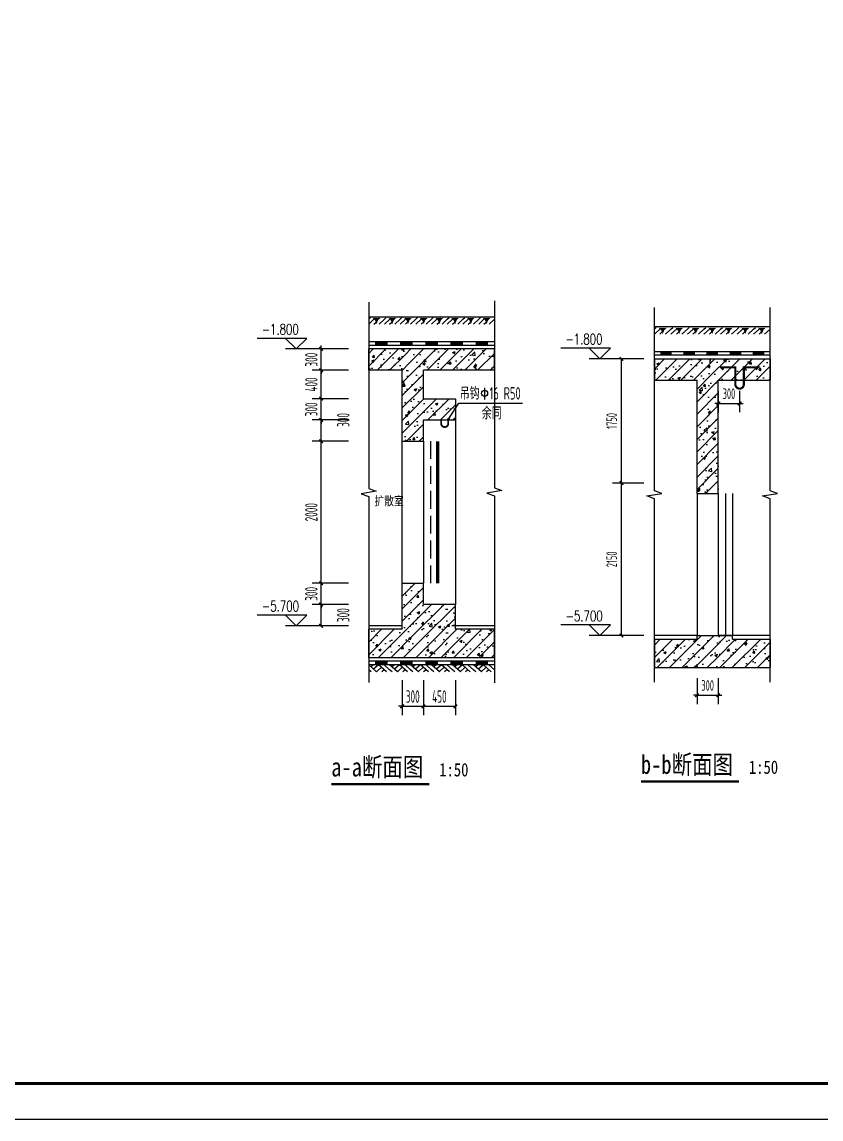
# Model space of a CAD drawing. Extents: x -473190 to 2138458, y -81875 to 2633646.
# Drawn here: x 1367547 to 1378803, y -52175 to -36716 of the extents above; entities that cross this region are included whole.
import ezdxf

# ---------------------------------------------------------------- set-up
doc = ezdxf.new("R2010")
doc.units = 0
doc.header["$LTSCALE"] = 1000
doc.linetypes.add('__DASH', pattern=[0.35, 0.25, -0.1])
for name, color, linetype in [('A-面层', 151, 'Continuous'), ('A_PLAN_DETAIL_zx', 41, 'Continuous'), ('DIM_LEAD', 3, 'Continuous'), ('DIM_SYMB', 3, 'Continuous'), ('ECA_TK', 7, 'Continuous'), ('PUB_DIM', 3, 'Continuous'), ('PUB_HATCH', 8, 'Continuous'), ('PUB_TEXT', 7, 'Continuous'), ('RF-M', 4, 'Continuous'), ('RF-QT', 30, 'Continuous'), ('RF-TC', 8, 'Continuous'), ('SURFACE', 6, 'Continuous'), ('tk', 7, 'Continuous'), ('TWT_DIM', 3, 'Continuous'), ('可见线', 7, 'Continuous')]:
    doc.layers.add(name, color=color, linetype=linetype)
doc.layers.add('RF-WZ', color=110, linetype='Continuous', lineweight=0)
doc.styles.add('_TCH_DIM', font='SIMPLEX', dxfattribs={"bigfont": 'GBCBIG'})
doc.styles.add('_TCH_DIM_T3', font='tssdeng.shx', dxfattribs={"width": 0.564706, "bigfont": '@@@tssdchn.shx'})
doc.styles.add('KING-1', font='GBENOR', dxfattribs={"bigfont": 'GBCBIG'})
doc.styles.add('TYDG_01', font='', dxfattribs={"width": 0.8})
doc.styles.add('TYDG_02', font='TSSDENG', dxfattribs={"width": 0.8, "bigfont": 'TSSDCHN'})
doc.styles.get('TYDG_01').set_extended_font_data('SimSun')
doc.dimstyles.new('_TCH_ARCH&&50', dxfattribs={"dimtxt": 175, "dimasz": 50, "dimexe": 125, "dimexo": 150, "dimgap": 50, "dimtad": 1, "dimdec": 0, "dimzin": 0, "dimdsep": 46, "dimtxsty": '_TCH_DIM_T3', "dimblk": 'ARCHTICK', "dimcen": 0.09, "dimclrt": 7, "dimazin": 2, "dimtfac": 1, "dimtdec": 0, "dimtix": 1, "dimtmove": 2, "dimatfit": 3, "dimfxl": 0, "dimtolj": 1, "dimtzin": 0, "dimarcsym": 0})
doc.dimstyles.new('_TWT_ARCH&&50', dxfattribs={"dimtxt": 148.75, "dimasz": 50, "dimexe": 125, "dimexo": 150, "dimgap": 63.125, "dimtad": 1, "dimdec": 0, "dimzin": 0, "dimdsep": 46, "dimtxsty": '_TCH_DIM_T3', "dimblk": 'ARCHTICK', "dimcen": 0.09, "dimclrt": 7, "dimazin": 2, "dimtfac": 1, "dimtdec": 0, "dimtix": 1, "dimtmove": 2, "dimatfit": 3, "dimfxl": 0, "dimtolj": 1, "dimtzin": 0, "dimarcsym": 0})
pattern_1 = [(45, (-477544.96, -71625.69), (-88.388348, 88.388348), []), (50, (-477544.96, -71625.7), (358.63009, -31.376067), [37.5, -412.5]), (355, (-477544.96, -71625.7), (-69.37567, 376.09607), [30, -330]), (100.4514, (-477515.08, -71628.3), (289.25469, 344.71977), [31.870095, -350.571056]), (46.1842, (-477544.96, -71525.7), (533.62052, -82.75951), [56.25, -618.75]), (96.6356, (-477500.5, -71532.6), (467.33135, 487.05894), [47.80514, -525.8565]), (351.1842, (-477544.96, -71525.7), (467.33097, 487.0593), [45, -495]), (21, (-477494.96, -71550.7), (298.453526, -201.309445), [37.5, -412.5]), (326, (-477494.96, -71550.7), (121.657666, 362.57502), [30, -330]), (71.4514, (-477470.1, -71567.47), (420.111314, 161.26525), [31.870095, -350.571056]), (37.5, (-477544.96, -71625.69), (6.079928, 166.446927), [0, -326, 0, -335, 0, -331.25]), (7.5, (-477544.96, -71625.69), (131.534769, 197.205856), [0, -191, 0, -318.5, 0, -126.25]), (327.5, (-477656.46, -71625.69), (266.911218, -11.277436), [0, -125, 0, -390, 0, -517.5]), (317.5, (-477706.46, -71625.7), (291.593085, 50.05249), [0, -162.5, 0, -259, 0, -367.5])]

# ---------------------------------------------------------------- blocks, each defined once
blk = doc.blocks.new('10B_A1E图框')
at = {"layer": 'ECA_TK'}
blk.add_lwpolyline([(0, 0), (841, 0), (841, 594), (0, 594)], close=True, dxfattribs=at)
at = {"layer": 'ECA_TK', "const_width": 0.8}
blk.add_lwpolyline([(831, 10), (831, 584), (18, 584), (18, 10)], close=True, dxfattribs=at)
blk = doc.blocks.new('_ArchTick')
at = {"color": 0, "linetype": 'ByBlock', "const_width": 0.4}
blk.add_lwpolyline([(-0.5, -0.5), (0.5, 0.5)], dxfattribs=at)
blk = doc.blocks.new('*D2688')
at = {"layer": 'Defpoints', "color": 0, "transparency": 16777216}
for p in [(1377056, -45813), (1377356, -45813), (1377356, -46203)]:
    blk.add_point(p, dxfattribs=at)
at = {"layer": 'TWT_DIM', "color": 0, "lineweight": -2, "transparency": 16777216}
for p, q in [((1377056, -45963), (1377056, -46328)), ((1377356, -45963), (1377356, -46328)), ((1377056, -46203), (1377006, -46203)), ((1377056, -46203), (1377356, -46203)), ((1377356, -46203), (1377406, -46203))]:
    blk.add_line(p, q, dxfattribs=at)
at = {"layer": 'TWT_DIM', "color": 0, "lineweight": -2, "transparency": 16777216, "xscale": 50, "yscale": 50, "zscale": 50}
blk.add_blockref('_ArchTick', (1377056, -46203), dxfattribs=at)
at = {"layer": 'TWT_DIM', "color": 0, "lineweight": -2, "transparency": 16777216, "xscale": 50, "yscale": 50, "zscale": 50, "rotation": 180}
blk.add_blockref('_ArchTick', (1377356, -46203), dxfattribs=at)
at = {"layer": 'TWT_DIM', "color": 7, "transparency": 16777216, "insert": (1377206, -46065), "char_height": 148.8, "attachment_point": 5, "style": '_TCH_DIM_T3'}
blk.add_mtext('\\A1;300', dxfattribs=at)
blk = doc.blocks.new('*D2689')
at = {"layer": 'Defpoints', "color": 0, "transparency": 16777216}
for p in [(1375992, -43213), (1376456, -43213), (1376456, -45363)]:
    blk.add_point(p, dxfattribs=at)
at = {"layer": 'TWT_DIM', "color": 0, "lineweight": -2, "transparency": 16777216}
for p, q in [((1376306, -43213), (1375867, -43213)), ((1375992, -45363), (1375992, -43213)), ((1376306, -45363), (1375867, -45363))]:
    blk.add_line(p, q, dxfattribs=at)
at = {"layer": 'TWT_DIM', "color": 0, "lineweight": -2, "transparency": 16777216, "xscale": 50, "yscale": 50, "zscale": 50}
for p, rotation in [((1375992, -43213), 90), ((1375992, -45363), 270)]:
    blk.add_blockref('_ArchTick', p, dxfattribs=dict(at, rotation=rotation))
at = {"layer": 'TWT_DIM', "color": 7, "transparency": 16777216, "insert": (1375854, -44288), "char_height": 148.8, "attachment_point": 5, "rotation": 90, "style": '_TCH_DIM_T3'}
blk.add_mtext('\\A1;2150', dxfattribs=at)
blk = doc.blocks.new('*D2690')
at = {"layer": 'Defpoints', "color": 0, "transparency": 16777216}
for p in [(1375992, -41463), (1376456, -41463), (1376456, -43213)]:
    blk.add_point(p, dxfattribs=at)
at = {"layer": 'TWT_DIM', "color": 0, "lineweight": -2, "transparency": 16777216}
for p, q in [((1376306, -41463), (1375867, -41463)), ((1375992, -43213), (1375992, -41463)), ((1376306, -43213), (1375867, -43213))]:
    blk.add_line(p, q, dxfattribs=at)
at = {"layer": 'TWT_DIM', "color": 0, "lineweight": -2, "transparency": 16777216, "xscale": 50, "yscale": 50, "zscale": 50}
for p, rotation in [((1375992, -41463), 90), ((1375992, -43213), 270)]:
    blk.add_blockref('_ArchTick', p, dxfattribs=dict(at, rotation=rotation))
at = {"layer": 'TWT_DIM', "color": 7, "transparency": 16777216, "insert": (1375854, -42338), "char_height": 148.8, "attachment_point": 5, "rotation": 90, "style": '_TCH_DIM_T3'}
blk.add_mtext('\\A1;1750', dxfattribs=at)
blk = doc.blocks.new('*D2691')
at = {"layer": 'Defpoints', "color": 0, "transparency": 16777216}
for p in [(1377356, -41763), (1377656, -41763), (1377656, -42091)]:
    blk.add_point(p, dxfattribs=at)
at = {"layer": 'TWT_DIM', "color": 0, "lineweight": -2, "transparency": 16777216}
for p, q in [((1377356, -41913), (1377356, -42216)), ((1377656, -41913), (1377656, -42216)), ((1377356, -42091), (1377306, -42091)), ((1377356, -42091), (1377656, -42091)), ((1377656, -42091), (1377706, -42091))]:
    blk.add_line(p, q, dxfattribs=at)
at = {"layer": 'TWT_DIM', "color": 0, "lineweight": -2, "transparency": 16777216, "xscale": 50, "yscale": 50, "zscale": 50}
blk.add_blockref('_ArchTick', (1377356, -42091), dxfattribs=at)
at = {"layer": 'TWT_DIM', "color": 0, "lineweight": -2, "transparency": 16777216, "xscale": 50, "yscale": 50, "zscale": 50, "rotation": 180}
blk.add_blockref('_ArchTick', (1377656, -42091), dxfattribs=at)
at = {"layer": 'TWT_DIM', "color": 7, "transparency": 16777216, "insert": (1377506, -41954), "char_height": 148.8, "attachment_point": 5, "style": '_TCH_DIM_T3'}
blk.add_mtext('\\A1;300', dxfattribs=at)
blk = doc.blocks.new('*D2692')
at = {"layer": 'Defpoints', "color": 0, "linetype": 'ByBlock', "transparency": 16777216}
for p in [(1371760, -41324), (1372299, -41324), (1372299, -41624)]:
    blk.add_point(p, dxfattribs=at)
at = {"layer": 'PUB_DIM', "color": 0, "linetype": 'ByBlock', "lineweight": -2, "transparency": 16777216}
for p, q in [((1371760, -41324), (1371760, -41274)), ((1372149, -41324), (1371635, -41324)), ((1371760, -41624), (1371760, -41324)), ((1372149, -41624), (1371635, -41624)), ((1371760, -41624), (1371760, -41674))]:
    blk.add_line(p, q, dxfattribs=at)
at = {"layer": 'PUB_DIM', "color": 0, "linetype": 'ByBlock', "lineweight": -2, "transparency": 16777216, "xscale": 50, "yscale": 50, "zscale": 50}
for p, rotation in [((1371760, -41324), 270), ((1371760, -41624), 90)]:
    blk.add_blockref('_ArchTick', p, dxfattribs=dict(at, rotation=rotation))
at = {"layer": 'PUB_DIM', "color": 7, "linetype": 'ByBlock', "transparency": 16777216, "insert": (1371623, -41474), "char_height": 175, "attachment_point": 5, "rotation": 90, "style": '_TCH_DIM_T3'}
blk.add_mtext('\\A1;300', dxfattribs=at)
blk = doc.blocks.new('*D2693')
at = {"layer": 'Defpoints', "color": 0, "linetype": 'ByBlock', "transparency": 16777216}
for p in [(1371760, -41624), (1372299, -41624), (1372299, -42024)]:
    blk.add_point(p, dxfattribs=at)
at = {"layer": 'PUB_DIM', "color": 0, "linetype": 'ByBlock', "lineweight": -2, "transparency": 16777216}
for p, q in [((1372149, -41624), (1371635, -41624)), ((1371760, -42024), (1371760, -41624)), ((1372149, -42024), (1371635, -42024))]:
    blk.add_line(p, q, dxfattribs=at)
at = {"layer": 'PUB_DIM', "color": 0, "linetype": 'ByBlock', "lineweight": -2, "transparency": 16777216, "xscale": 50, "yscale": 50, "zscale": 50}
for p, rotation in [((1371760, -41624), 90), ((1371760, -42024), 270)]:
    blk.add_blockref('_ArchTick', p, dxfattribs=dict(at, rotation=rotation))
at = {"layer": 'PUB_DIM', "color": 7, "linetype": 'ByBlock', "transparency": 16777216, "insert": (1371623, -41824), "char_height": 175, "attachment_point": 5, "rotation": 90, "style": '_TCH_DIM_T3'}
blk.add_mtext('\\A1;400', dxfattribs=at)
blk = doc.blocks.new('*D2694')
at = {"layer": 'Defpoints', "color": 0, "linetype": 'ByBlock', "transparency": 16777216}
for p in [(1371760, -42024), (1372299, -42024), (1372299, -42324)]:
    blk.add_point(p, dxfattribs=at)
at = {"layer": 'PUB_DIM', "color": 0, "linetype": 'ByBlock', "lineweight": -2, "transparency": 16777216}
for p, q in [((1372149, -42024), (1371635, -42024)), ((1371760, -42024), (1371760, -41974)), ((1371760, -42324), (1371760, -42024)), ((1372149, -42324), (1371635, -42324)), ((1371760, -42324), (1371760, -42374))]:
    blk.add_line(p, q, dxfattribs=at)
at = {"layer": 'PUB_DIM', "color": 0, "linetype": 'ByBlock', "lineweight": -2, "transparency": 16777216, "xscale": 50, "yscale": 50, "zscale": 50}
for p, rotation in [((1371760, -42024), 270), ((1371760, -42324), 90)]:
    blk.add_blockref('_ArchTick', p, dxfattribs=dict(at, rotation=rotation))
at = {"layer": 'PUB_DIM', "color": 7, "linetype": 'ByBlock', "transparency": 16777216, "insert": (1371623, -42174), "char_height": 175, "attachment_point": 5, "rotation": 90, "style": '_TCH_DIM_T3'}
blk.add_mtext('\\A1;300', dxfattribs=at)
blk = doc.blocks.new('*D2695')
at = {"layer": 'Defpoints', "color": 0, "linetype": 'ByBlock', "transparency": 16777216}
for p in [(1371760, -42324), (1372299, -42324), (1372299, -42624)]:
    blk.add_point(p, dxfattribs=at)
at = {"layer": 'PUB_DIM', "color": 0, "linetype": 'ByBlock', "lineweight": -2, "transparency": 16777216}
for p, q in [((1372149, -42324), (1371635, -42324)), ((1371760, -42624), (1371760, -42324)), ((1372149, -42624), (1371635, -42624))]:
    blk.add_line(p, q, dxfattribs=at)
at = {"layer": 'PUB_DIM', "color": 0, "linetype": 'ByBlock', "lineweight": -2, "transparency": 16777216, "xscale": 50, "yscale": 50, "zscale": 50}
for p, rotation in [((1371760, -42324), 90), ((1371760, -42624), 270)]:
    blk.add_blockref('_ArchTick', p, dxfattribs=dict(at, rotation=rotation))
at = {"layer": 'PUB_DIM', "color": 7, "linetype": 'ByBlock', "transparency": 16777216, "insert": (1372073, -42324), "char_height": 175, "attachment_point": 5, "rotation": 90, "style": '_TCH_DIM_T3'}
blk.add_mtext('\\A1;300', dxfattribs=at)
blk = doc.blocks.new('*D2696')
at = {"layer": 'Defpoints', "color": 0, "linetype": 'ByBlock', "transparency": 16777216}
for p in [(1371760, -42624), (1372299, -42624), (1372299, -44624)]:
    blk.add_point(p, dxfattribs=at)
at = {"layer": 'PUB_DIM', "color": 0, "linetype": 'ByBlock', "lineweight": -2, "transparency": 16777216}
for p, q in [((1372149, -42624), (1371635, -42624)), ((1371760, -44624), (1371760, -42624)), ((1372149, -44624), (1371635, -44624))]:
    blk.add_line(p, q, dxfattribs=at)
at = {"layer": 'PUB_DIM', "color": 0, "linetype": 'ByBlock', "lineweight": -2, "transparency": 16777216, "xscale": 50, "yscale": 50, "zscale": 50}
for p, rotation in [((1371760, -42624), 90), ((1371760, -44624), 270)]:
    blk.add_blockref('_ArchTick', p, dxfattribs=dict(at, rotation=rotation))
at = {"layer": 'PUB_DIM', "color": 7, "linetype": 'ByBlock', "transparency": 16777216, "insert": (1371623, -43624), "char_height": 175, "attachment_point": 5, "rotation": 90, "style": '_TCH_DIM_T3'}
blk.add_mtext('\\A1;2000', dxfattribs=at)
blk = doc.blocks.new('*D2697')
at = {"layer": 'Defpoints', "color": 0, "linetype": 'ByBlock', "transparency": 16777216}
for p in [(1371760, -44624), (1372299, -44624), (1372299, -44924)]:
    blk.add_point(p, dxfattribs=at)
at = {"layer": 'PUB_DIM', "color": 0, "linetype": 'ByBlock', "lineweight": -2, "transparency": 16777216}
for p, q in [((1372149, -44624), (1371635, -44624)), ((1371760, -44624), (1371760, -44574)), ((1371760, -44924), (1371760, -44624)), ((1372149, -44924), (1371635, -44924)), ((1371760, -44924), (1371760, -44974))]:
    blk.add_line(p, q, dxfattribs=at)
at = {"layer": 'PUB_DIM', "color": 0, "linetype": 'ByBlock', "lineweight": -2, "transparency": 16777216, "xscale": 50, "yscale": 50, "zscale": 50}
for p, rotation in [((1371760, -44624), 270), ((1371760, -44924), 90)]:
    blk.add_blockref('_ArchTick', p, dxfattribs=dict(at, rotation=rotation))
at = {"layer": 'PUB_DIM', "color": 7, "linetype": 'ByBlock', "transparency": 16777216, "insert": (1371623, -44774), "char_height": 175, "attachment_point": 5, "rotation": 90, "style": '_TCH_DIM_T3'}
blk.add_mtext('\\A1;300', dxfattribs=at)
blk = doc.blocks.new('*D2698')
at = {"layer": 'Defpoints', "color": 0, "linetype": 'ByBlock', "transparency": 16777216}
for p in [(1371760, -44924), (1372299, -44924), (1372299, -45224)]:
    blk.add_point(p, dxfattribs=at)
at = {"layer": 'PUB_DIM', "color": 0, "linetype": 'ByBlock', "lineweight": -2, "transparency": 16777216}
for p, q in [((1372149, -44924), (1371635, -44924)), ((1371760, -45224), (1371760, -44924)), ((1372149, -45224), (1371635, -45224))]:
    blk.add_line(p, q, dxfattribs=at)
at = {"layer": 'PUB_DIM', "color": 0, "linetype": 'ByBlock', "lineweight": -2, "transparency": 16777216, "xscale": 50, "yscale": 50, "zscale": 50}
for p, rotation in [((1371760, -44924), 90), ((1371760, -45224), 270)]:
    blk.add_blockref('_ArchTick', p, dxfattribs=dict(at, rotation=rotation))
at = {"layer": 'PUB_DIM', "color": 7, "linetype": 'ByBlock', "transparency": 16777216, "insert": (1372073, -45074), "char_height": 175, "attachment_point": 5, "rotation": 90, "style": '_TCH_DIM_T3'}
blk.add_mtext('\\A1;300', dxfattribs=at)
blk = doc.blocks.new('*D2699')
at = {"layer": 'Defpoints', "color": 0, "transparency": 16777216}
for p in [(1373202, -45840), (1373652, -45840), (1373652, -46359)]:
    blk.add_point(p, dxfattribs=at)
at = {"layer": 'PUB_DIM', "color": 0, "lineweight": -2, "transparency": 16777216}
for p, q in [((1373202, -45990), (1373202, -46484)), ((1373652, -45990), (1373652, -46484)), ((1373202, -46359), (1373652, -46359))]:
    blk.add_line(p, q, dxfattribs=at)
at = {"layer": 'PUB_DIM', "color": 0, "lineweight": -2, "transparency": 16777216, "xscale": 50, "yscale": 50, "zscale": 50, "rotation": 180}
blk.add_blockref('_ArchTick', (1373202, -46359), dxfattribs=at)
at = {"layer": 'PUB_DIM', "color": 0, "lineweight": -2, "transparency": 16777216, "xscale": 50, "yscale": 50, "zscale": 50}
blk.add_blockref('_ArchTick', (1373652, -46359), dxfattribs=at)
at = {"layer": 'PUB_DIM', "color": 7, "transparency": 16777216, "insert": (1373427, -46221), "char_height": 175, "attachment_point": 5, "style": '_TCH_DIM_T3'}
blk.add_mtext('\\A1;450', dxfattribs=at)
blk = doc.blocks.new('*D2700')
at = {"layer": 'Defpoints', "color": 0, "transparency": 16777216}
for p in [(1372902, -45840), (1373202, -45840), (1373202, -46359)]:
    blk.add_point(p, dxfattribs=at)
at = {"layer": 'PUB_DIM', "color": 0, "lineweight": -2, "transparency": 16777216}
for p, q in [((1372902, -45990), (1372902, -46484)), ((1373202, -45990), (1373202, -46484)), ((1372902, -46359), (1372852, -46359)), ((1372902, -46359), (1373202, -46359)), ((1373202, -46359), (1373252, -46359))]:
    blk.add_line(p, q, dxfattribs=at)
at = {"layer": 'PUB_DIM', "color": 0, "lineweight": -2, "transparency": 16777216, "xscale": 50, "yscale": 50, "zscale": 50}
blk.add_blockref('_ArchTick', (1372902, -46359), dxfattribs=at)
at = {"layer": 'PUB_DIM', "color": 0, "lineweight": -2, "transparency": 16777216, "xscale": 50, "yscale": 50, "zscale": 50, "rotation": 180}
blk.add_blockref('_ArchTick', (1373202, -46359), dxfattribs=at)
at = {"layer": 'PUB_DIM', "color": 7, "transparency": 16777216, "insert": (1373052, -46221), "char_height": 175, "attachment_point": 5, "style": '_TCH_DIM_T3'}
blk.add_mtext('\\A1;300', dxfattribs=at)
blk = doc.blocks.new('$LinePat$防水层2')
at = {"color": 0}
blk.add_line((0, 0), (600, 0), dxfattribs=at)
blk.add_solid([(150, 0), (450, 0), (150, -100), (450, -100)], dxfattribs=at)
blk = doc.blocks.new('$LinePat$素土夯实')
at = {"color": 0}
for p, q in [((0, -210), (210, 0)), ((120, -300), (420, 0)), ((420, 0), (608, -188)), ((495, -300), (795, 0)), ((615, 0), (705, -90)), ((210, -210), (300, -300)), ((315, -105), (502, -293)), ((705, -300), (795, -210))]:
    blk.add_line(p, q, dxfattribs=at)
blk = doc.blocks.new('$LinePat$自然土壤')
at = {"color": 0}
for p, q in [((0, -90), (71, -19)), ((0, -300), (211, -89)), ((210, -300), (286, -224)), ((420, -300), (630, -90))]:
    blk.add_line(p, q, dxfattribs=at)
for points in [[(0, 0), (630, 0), (168, -45), (462, -45)], [(168, -45), (462, -45), (252, -132), (378, -132)], [(252, -132), (378, -132), (315, -300)]]:
    blk.add_solid(points, dxfattribs=at)

msp = doc.modelspace()

# ---------------------------------------------------------------- hatches: boundary and pattern name
at = {"layer": 'PUB_HATCH'}
h = msp.add_hatch(dxfattribs=at)
h.set_pattern_fill('钢筋混凝土', color=256, scale=50, style=0)
h.set_pattern_definition(pattern_1)
h.paths.add_polyline_path([(1373002.2, -41524), (1372902.2, -41324), (1372431.2, -41324), (1372431.2, -41624), (1372902.2, -41624)])
h = msp.add_hatch(dxfattribs=at)
h.set_pattern_fill('钢筋混凝土', color=256, scale=50, style=0)
h.set_pattern_definition(pattern_1)
h.paths.add_polyline_path([(1374202.2, -41324), (1372902.2, -41324), (1373002.2, -41524), (1373202.2, -41624), (1374202.2, -41624)])
h = msp.add_hatch(dxfattribs=at)
h.set_pattern_fill('钢筋混凝土', color=256, scale=50, style=0)
h.set_pattern_definition(pattern_1)
h.paths.add_polyline_path([(1373102.2, -42224), (1373202.2, -42024), (1373202.2, -41624), (1373002.2, -41524), (1372902.2, -41624), (1372902.2, -42324)])
h = msp.add_hatch(dxfattribs=at)
h.set_pattern_fill('钢筋混凝土', color=256, scale=50, style=0)
h.set_pattern_definition(pattern_1)
h.paths.add_polyline_path([(1376456.1, -41762.5), (1377056.1, -41762.5), (1377206.1, -41662.5), (1377206.1, -41462.5), (1376456.1, -41462.5)])
h = msp.add_hatch(dxfattribs=at)
h.set_pattern_fill('钢筋混凝土', color=256, scale=50, style=0)
h.set_pattern_definition(pattern_1)
h.paths.add_polyline_path([(1377206.1, -41662.5), (1377356.1, -41762.5), (1378085.7, -41762.5), (1378085.7, -41462.5), (1377206.1, -41462.5)])
h = msp.add_hatch(dxfattribs=at)
h.set_pattern_fill('钢筋混凝土', color=256, scale=50, style=0)
h.set_pattern_definition(pattern_1)
h.paths.add_polyline_path([(1377356.1, -43362.5), (1377356.1, -41762.5), (1377206.1, -41662.5), (1377056.1, -41762.5), (1377056.1, -43362.5)])
h = msp.add_hatch(dxfattribs=at)
h.set_pattern_fill('钢筋混凝土', color=256, scale=50, style=0)
h.set_pattern_definition(pattern_1)
h.paths.add_polyline_path([(1373102.2, -42224), (1373202.2, -42324), (1373652.2, -42324), (1373652.2, -42024), (1373202.2, -42024)])
h = msp.add_hatch(dxfattribs=at)
h.set_pattern_fill('钢筋混凝土', color=256, scale=50, style=0)
h.set_pattern_definition(pattern_1)
h.paths.add_polyline_path([(1373202.2, -42624), (1373202.2, -42324), (1373102.2, -42224), (1372902.2, -42324), (1372902.2, -42624)])
h = msp.add_hatch(dxfattribs=at)
h.set_pattern_fill('钢筋混凝土', color=256, scale=50, style=0)
h.set_pattern_definition(pattern_1)
h.paths.add_polyline_path([(1372902.2, -44924), (1373202.2, -44924), (1373202.2, -44624), (1372902.2, -44624)])
h = msp.add_hatch(dxfattribs=at)
h.set_pattern_fill('钢筋混凝土', color=256, scale=50, style=0)
h.set_pattern_definition(pattern_1)
h.paths.add_polyline_path([(1373152.2, -45407.4), (1373652.2, -45274), (1373652.2, -44924), (1372902.2, -44924), (1372902.2, -45274)])
h = msp.add_hatch(dxfattribs=at)
h.set_pattern_fill('钢筋混凝土', color=256, scale=50, style=0)
h.set_pattern_definition(pattern_1)
h.paths.add_polyline_path([(1373152.2, -45407.4), (1372902.2, -45274), (1372431.2, -45274), (1372431.2, -45674), (1372902.2, -45674)])
h = msp.add_hatch(dxfattribs=at)
h.set_pattern_fill('钢筋混凝土', color=256, scale=50, style=0)
h.set_pattern_definition(pattern_1)
h.paths.add_polyline_path([(1374202.2, -45274), (1373652.2, -45274), (1373152.2, -45407.4), (1372902.2, -45674), (1374202.2, -45674)])
h = msp.add_hatch(dxfattribs=at)
h.set_pattern_fill('钢筋混凝土', color=256, scale=50, style=0)
h.set_pattern_definition(pattern_1)
h.paths.add_polyline_path([(1376456.1, -45812.5), (1377356.1, -45812.5), (1377322.8, -45545.8), (1377056.1, -45412.5), (1376456.1, -45412.5)])
h = msp.add_hatch(dxfattribs=at)
h.set_pattern_fill('钢筋混凝土', color=256, scale=50, style=0)
h.set_pattern_definition(pattern_1)
h.paths.add_polyline_path([(1377322.8, -45545.8), (1377556.1, -45412.5), (1377556.1, -45362.5), (1377056.1, -45362.5), (1377056.1, -45412.5)])
h = msp.add_hatch(dxfattribs=at)
h.set_pattern_fill('钢筋混凝土', color=256, scale=50, style=0)
h.set_pattern_definition(pattern_1)
h.paths.add_polyline_path([(1377322.8, -45545.8), (1377356.1, -45812.5), (1378085.7, -45812.5), (1378085.7, -45412.5), (1377556.1, -45412.5)])

# ---------------------------------------------------------------- linework, layer by layer
at = {"layer": 'A-面层'}
for points in [[(1377056.1, -45362.5), (1376456.1, -45362.5)], [(1378085.7, -45362.5), (1377356.1, -45362.5)]]:
    msp.add_lwpolyline(points, dxfattribs=at)
at = {"layer": 'A_PLAN_DETAIL_zx', "const_width": 30}
msp.add_lwpolyline([(1377883.9, -41615.7), (1377916.1, -41582.5), (1377716.1, -41582.5), (1377716.1, -41822.5, -1), (1377596.1, -41822.5), (1377596.1, -41582.5), (1377396.1, -41582.5), (1377428.2, -41615.7)], format="xyb", dxfattribs=at)
at = {"layer": 'A_PLAN_DETAIL_zx', "const_width": 25, "elevation": 0}
msp.add_lwpolyline([(1373452.2, -42324.2), (1373452.2, -42374, 1), (1373552.2, -42374), (1373552.2, -42324.2)], format="xyb", dxfattribs=at)
at = {"layer": 'DIM_LEAD'}
for p, q in [((1373555.5, -42314.7), (1373699.7, -42089.1)), ((1373555.5, -42314.7), (1373699.7, -42089.1)), ((1373699.7, -42089.1), (1374596.5, -42089.1))]:
    msp.add_line(p, q, dxfattribs=at)
at = {"layer": 'DIM_LEAD', "const_width": 20}
msp.add_lwpolyline([(1373550.1, -42323.1, 1), (1373560.8, -42306.3, 1)], format="xyb", close=True, dxfattribs=at)
msp.add_lwpolyline([(1373550.1, -42323.1, 1), (1373560.8, -42306.3, 1)], format="xyb", close=True, dxfattribs=at)
at = {"layer": 'DIM_SYMB'}
for points in [[(1374202.2, -40646.3), (1374202.2, -43280.8), (1374307.2, -43319), (1374097.2, -43356), (1374202.2, -43393.3), (1374202.2, -46027.7)], [(1372431.2, -40663.7), (1372431.2, -43287.7), (1372536.2, -43326), (1372326.2, -43363), (1372431.2, -43400.2), (1372431.2, -46024.2)], [(1376456.1, -46016.7), (1376456.1, -43433.3), (1376351.1, -43395), (1376561.1, -43358), (1376456.1, -43320.8), (1376456.1, -40737.3)], [(1378085.7, -46016.7), (1378085.7, -43433.3), (1377980.7, -43395), (1378190.7, -43358), (1378085.7, -43320.8), (1378085.7, -40737.3)]]:
    msp.add_lwpolyline(points, dxfattribs=at)
at = {"layer": 'DIM_SYMB', "lineweight": -3, "const_width": 35}
for points in [[(1371903.7, -47455), (1373285.1, -47455)], [(1376266.1, -47419.2), (1377647.5, -47419.2)]]:
    msp.add_lwpolyline(points, dxfattribs=at)
at = {"layer": 'PUB_DIM'}
for p, q in [((1371560, -41174), (1370860, -41174)), ((1371410, -41324), (1371260, -41174)), ((1371410, -41324), (1371560, -41174)), ((1371760, -41324), (1371260, -41324)), ((1375838.2, -41312.5), (1375138.2, -41312.5)), ((1375688.2, -41462.5), (1375538.2, -41312.5)), ((1375688.2, -41462.5), (1375838.2, -41312.5)), ((1376038.2, -41462.5), (1375538.2, -41462.5)), ((1371560, -45074), (1370860, -45074)), ((1371410, -45224), (1371260, -45074)), ((1371410, -45224), (1371560, -45074)), ((1371760, -45224), (1371260, -45224)), ((1375838.2, -45212.5), (1375138.2, -45212.5)), ((1375688.2, -45362.5), (1375538.2, -45212.5)), ((1375688.2, -45362.5), (1375838.2, -45212.5)), ((1376038.2, -45362.5), (1375538.2, -45362.5))]:
    msp.add_line(p, q, dxfattribs=at)
at = {"layer": 'PUB_TEXT'}
msp.add_line((1374063.9, -41870.4), (1374063.9, -42036.6), dxfattribs=at)
msp.add_circle((1374063.9, -41949.1), 42, dxfattribs=at)
at = {"layer": 'RF-M'}
for p, q in [((1372902.2, -44624), (1372902.2, -42624)), ((1373202.2, -42624), (1373202.2, -44624)), ((1377056.1, -43362.5), (1377056.1, -45362.5)), ((1377356.1, -43362.5), (1377356.1, -45362.5)), ((1377456.1, -43362.5), (1377456.1, -45362.5)), ((1377556.1, -43362.5), (1377556.1, -45362.5))]:
    msp.add_line(p, q, dxfattribs=at)
at = {"layer": 'RF-M', "linetype": '__DASH'}
msp.add_line((1373302.2, -42624), (1373302.2, -44624), dxfattribs=at)
at = {"layer": 'RF-M', "const_width": 50}
msp.add_lwpolyline([(1373402.2, -42624), (1373402.2, -44624)], dxfattribs=at)
at = {"layer": 'RF-QT'}
for p, q in [((1372902.2, -41324), (1372431.2, -41324)), ((1372431.2, -41624), (1372431.2, -41324)), ((1374202.2, -41324), (1372902.2, -41324)), ((1374202.2, -41624), (1374202.2, -41324)), ((1376456.1, -41462.5), (1377206.1, -41462.5)), ((1376456.1, -41462.5), (1376456.1, -41762.5)), ((1377206.1, -41462.5), (1378085.7, -41462.5)), ((1378085.7, -41462.5), (1378085.7, -41762.5)), ((1372902.2, -41624), (1372431.2, -41624)), ((1372902.2, -42324), (1372902.2, -41624)), ((1373202.2, -42024), (1373202.2, -41624)), ((1374202.2, -41624), (1373202.2, -41624)), ((1376456.1, -41762.5), (1377056.1, -41762.5)), ((1377056.1, -43362.5), (1377056.1, -41762.5)), ((1377356.1, -41762.5), (1378085.7, -41762.5)), ((1377356.1, -43362.5), (1377356.1, -41762.5)), ((1373202.2, -42024), (1373652.2, -42024)), ((1373652.2, -42024), (1373652.2, -42324)), ((1372902.2, -42624), (1372902.2, -42324)), ((1373202.2, -42624), (1373202.2, -42324)), ((1373202.2, -42324), (1373652.2, -42324)), ((1372902.2, -42624), (1373202.2, -42624)), ((1377056.1, -43362.5), (1377356.1, -43362.5)), ((1372902.2, -44924), (1372902.2, -44624)), ((1372902.2, -44624), (1373202.2, -44624)), ((1373202.2, -44924), (1373202.2, -44624)), ((1372902.2, -45274), (1372902.2, -44924)), ((1373652.2, -44924), (1373202.2, -44924)), ((1373652.2, -45274), (1373652.2, -44924)), ((1372902.2, -45274), (1372431.2, -45274)), ((1372431.2, -45674), (1372431.2, -45274)), ((1374202.2, -45274), (1373652.2, -45274)), ((1374202.2, -45674), (1374202.2, -45274)), ((1376456.1, -45412.5), (1377056.1, -45412.5)), ((1376456.1, -45412.5), (1376456.1, -45812.5)), ((1377056.1, -45412.5), (1377056.1, -45362.5)), ((1377056.1, -45362.5), (1377556.1, -45362.5)), ((1377556.1, -45412.5), (1377556.1, -45362.5)), ((1377556.1, -45412.5), (1378085.7, -45412.5)), ((1378085.7, -45412.5), (1378085.7, -45812.5)), ((1372902.2, -45674), (1372431.2, -45674)), ((1374202.2, -45674), (1372902.2, -45674)), ((1376456.1, -45812.5), (1377356.1, -45812.5)), ((1377356.1, -45812.5), (1378085.7, -45812.5))]:
    msp.add_line(p, q, dxfattribs=at)
at = {"layer": 'SURFACE'}
for p, q in [((1374202.2, -40874), (1372431.2, -40874)), ((1378085.7, -41012.5), (1376456.1, -41012.5))]:
    msp.add_line(p, q, dxfattribs=at)
at = {"layer": 'SURFACE', "color": 8}
msp.add_line((1373652.2, -42324), (1373652.2, -44924), dxfattribs=at)
at = {"layer": 'SURFACE'}
for points in [[(1374202.2, -41224), (1372431.2, -41224)], [(1374202.2, -41274), (1372431.2, -41274)], [(1378085.7, -41362.5), (1376456.1, -41362.5)], [(1378085.7, -41412.5), (1376456.1, -41412.5)], [(1374202.2, -45724), (1372852.2, -45724), (1372852.2, -45724), (1372431.2, -45724)], [(1374202.2, -45774), (1372802.2, -45774), (1372802.2, -45774), (1372431.2, -45774)]]:
    msp.add_lwpolyline(points, dxfattribs=at)
at = {"layer": '可见线'}
for p, q in [((1372902.2, -45224), (1372431.2, -45224)), ((1374202.2, -45224), (1373602.2, -45224))]:
    msp.add_line(p, q, dxfattribs=at)

# ---------------------------------------------------------------- block references
at = {"layer": 'RF-TC', "xscale": -0.3712866425367835, "yscale": 0.3333333333333333, "zscale": 0.3333333333333333, "rotation": 8.441970192708116e-09}
for p in [(1372726.4, -45774), (1373021.6, -45774), (1373316.7, -45774), (1373611.9, -45774), (1373907.1, -45774), (1374202.2, -45774)]:
    msp.add_blockref('$LinePat$素土夯实', p, dxfattribs=at)
at = {"layer": 'SURFACE', "color": 8, "yscale": 0.3333333333333333, "zscale": 0.3333333333333333}
for p, xscale, rotation in [((1372431.2, -40874.3), 0.3513962866999574, 359.9999999997947), ((1372652.6, -40874.3), 0.3513962866999574, 359.9999999997947), ((1372874, -40874.3), 0.3513962866999574, 359.9999999997947), ((1373095.3, -40874.3), 0.3513962866999574, 359.9999999997947), ((1373316.7, -40874.3), 0.3513962866999574, 359.9999999997947), ((1373538.1, -40874.3), 0.3513962866999574, 359.9999999997947), ((1373759.5, -40874.3), 0.3513962866999574, 359.9999999997947), ((1373980.9, -40874.3), 0.3513962866999574, 359.9999999997947), ((1376456.1, -41012.8), 0.3695249676388078, 8.186163115859577e-12), ((1376688.9, -41012.8), 0.3695249676388078, 8.186163115859577e-12), ((1376921.7, -41012.8), 0.3695249676388078, 8.186163115859577e-12), ((1377154.5, -41012.8), 0.3695249676388078, 8.186163115859577e-12), ((1377387.3, -41012.8), 0.3695249676388078, 8.186163115859577e-12), ((1377620.1, -41012.8), 0.3695249676388078, 8.186163115859577e-12), ((1377852.9, -41012.8), 0.3695249676388078, 8.186163115859577e-12)]:
    msp.add_blockref('$LinePat$自然土壤', p, dxfattribs=dict(at, xscale=xscale, rotation=rotation))
at = {"layer": 'SURFACE', "yscale": 0.5, "zscale": 0.5}
for p, xscale, rotation in [((1372785.4, -41224), -0.5903457616555194, 359.9999999997872), ((1373139.6, -41224), -0.5903457616555194, 359.9999999997872), ((1373493.8, -41224), -0.5903457616555194, 359.9999999997872), ((1373848, -41224), -0.5903457616555194, 359.9999999997872), ((1374202.2, -41224), -0.5903457616555194, 359.9999999997872), ((1372785.4, -45724), -0.5903457616340989, 8.441970192708116e-09), ((1373139.6, -45724), -0.5903457616340989, 8.441970192708116e-09), ((1373493.8, -45724), -0.5903457616340989, 8.441970192708116e-09), ((1373848, -45724), -0.5903457616340989, 8.441970192708116e-09), ((1374202.2, -45724), -0.5903457616340989, 8.441970192708116e-09)]:
    msp.add_blockref('$LinePat$防水层2', p, dxfattribs=dict(at, xscale=xscale, rotation=rotation))
at = {"layer": 'SURFACE', "xscale": -0.5432017023582012, "yscale": 0.5, "zscale": 0.5}
for p in [(1376782, -41362.5), (1377107.9, -41362.5), (1377433.9, -41362.5), (1377759.8, -41362.5), (1378085.7, -41362.5)]:
    msp.add_blockref('$LinePat$防水层2', p, dxfattribs=at)
at = {"layer": 'tk', "xscale": 50, "yscale": 50, "zscale": 50}
msp.add_blockref('10B_A1E图框', (1348313.1, -52174.7), dxfattribs=at)

# ---------------------------------------------------------------- texts
at = {"layer": 'PUB_TEXT'}
for s, height, style, width, p in [('-1.800', 148.75, '_TCH_DIM', 0.705882, (1370924.5, -41121.5)), ('-1.800', 148.75, '_TCH_DIM', 0.705882, (1375202.7, -41260)), ('吊钩', 175, 'TYDG_02', 0.8, (1373713.9, -42036.6)), ('16 R50', 175, 'TYDG_02', 0.64, (1374133.9, -42036.6)), ('余同', 175, 'TYDG_02', 0.8, (1374024.6, -42316.6)), ('-5.700', 148.75, '_TCH_DIM', 0.705882, (1370927.5, -45021.5)), ('-5.700', 148.75, '_TCH_DIM', 0.705882, (1375205.7, -45160)), ('a-a断面图', 264.35, 'TYDG_01', 0.8, (1371903.7, -47346.6)), ('b-b断面图', 264.35, 'TYDG_01', 0.8, (1376266.1, -47310.8)), ('1:50', 188.82, 'TYDG_01', 0.8, (1377787.5, -47310.8)), ('1:50', 188.82, 'TYDG_01', 0.8, (1373425.1, -47346.6))]:
    msp.add_text(s, height=height, dxfattribs=dict(at, style=style, width=width)).set_placement(p)
at = {"layer": 'RF-WZ', "style": 'KING-1'}
msp.add_text('扩散室', height=144.68, dxfattribs=at).set_placement((1372512.6, -43541.7, 0))

# ---------------------------------------------------------------- dimensions: what is measured, and where the dimension line sits
at = {"layer": 'PUB_DIM', "linetype": 'ByBlock'}
for p1, p2, picture, middle in [((1372299.4, -41624), (1372299.4, -41324), '*D2692', (1371622.5, -41474)), ((1372299.4, -42024), (1372299.4, -41624), '*D2693', (1371622.5, -41824)), ((1372299.4, -42324), (1372299.4, -42024), '*D2694', (1371622.5, -42174)), ((1372299.4, -44624), (1372299.4, -42624), '*D2696', (1371622.5, -43624)), ((1372299.4, -44924), (1372299.4, -44624), '*D2697', (1371622.5, -44774))]:
    dim = msp.add_aligned_dim(p1=p1, p2=p2, distance=539.4, dimstyle='_TCH_ARCH&&50', dxfattribs=at)
    dim.commit()
    dim.dimension.update_dxf_attribs({"geometry": picture, "text_midpoint": middle})
for base, p1, p2, picture, middle in [((1371760, -42324), (1372299.4, -42624), (1372299.4, -42324), '*D2695', (1372072.5, -42324)), ((1371760, -44924), (1372299.4, -45224), (1372299.4, -44924), '*D2698', (1372072.5, -45074))]:
    dim = msp.add_linear_dim(base=base, p1=p1, p2=p2, angle=90, dimstyle='_TCH_ARCH&&50', dxfattribs=at)
    dim.commit()
    dim.dimension.update_dxf_attribs({"geometry": picture, "text_midpoint": middle, "dimtype": 129})
at = {"layer": 'PUB_DIM'}
for p1, p2, picture, middle in [((1372902.2, -45840.2), (1373202.2, -45840.2), '*D2700', (1373052.2, -46221.1)), ((1373202.2, -45840.2), (1373652.2, -45840.2), '*D2699', (1373427.2, -46221.1))]:
    dim = msp.add_aligned_dim(p1=p1, p2=p2, distance=-518.4, dimstyle='_TCH_ARCH&&50', dxfattribs=at)
    dim.commit()
    dim.dimension.update_dxf_attribs({"geometry": picture, "text_midpoint": middle})
at = {"layer": 'TWT_DIM'}
for p1, p2, distance, picture, middle in [((1376456.1, -43212.5), (1376456.1, -41462.5), 464.6, '*D2690', (1375854, -42337.5)), ((1377356.1, -41762.5), (1377656.1, -41762.5), -328.5, '*D2691', (1377506.1, -41953.5)), ((1376456.1, -45362.5), (1376456.1, -43212.5), 464.6, '*D2689', (1375854, -44287.5)), ((1377056.1, -45812.5), (1377356.1, -45812.5), -390.3, '*D2688', (1377206.1, -46065.4))]:
    dim = msp.add_aligned_dim(p1=p1, p2=p2, distance=distance, dimstyle='_TWT_ARCH&&50', dxfattribs=at)
    dim.commit()
    dim.dimension.update_dxf_attribs({"geometry": picture, "text_midpoint": middle})

doc.saveas('drawing.dxf')
